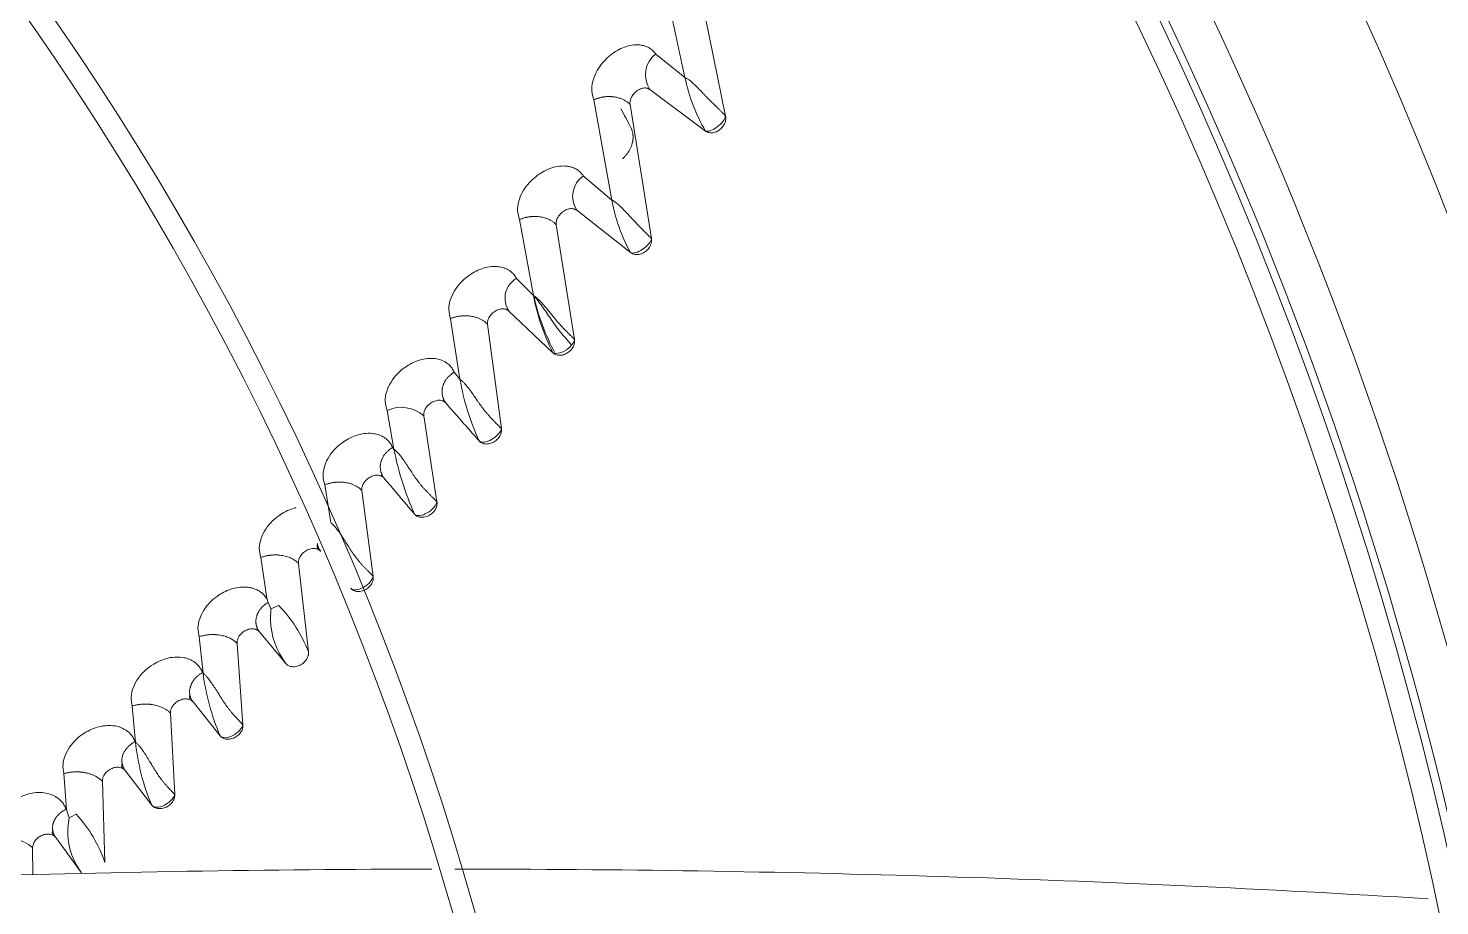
# Model space of a CAD drawing. Header units: millimetres. Extents: x 113490 to 142599, y -20467 to 115.
# Drawn here: x 133959.9 to 134122, y -10194.1 to -10093.3 of the extents above; entities that cross this region are included whole.
import ezdxf

# ---------------------------------------------------------------- set-up
doc = ezdxf.new("R2010")
doc.units = ezdxf.units.MM
doc.layers.add('DV3_0', color=7, linetype='Continuous')

msp = doc.modelspace()

# ---------------------------------------------------------------- linework, layer by layer
at = {"layer": 'DV3_0', "color": 7, "linetype": 'Continuous', "lineweight": 15}
for p, q in [((134032.68, -10086.76), (134035.32, -10098.95)), ((134036.69, -10087.13), (134039.98, -10103.37)), ((134035.32, -10098.95), (134031.96, -10096.25)), ((134037.68, -10105.1), (134031.29, -10100.32)), ((134024.86, -10101.51), (134026.93, -10113.02)), ((134029.02, -10102.05), (134031.46, -10117.45)), ((134026.93, -10113.02), (134023.65, -10110.24)), ((134029.08, -10119.05), (134022.89, -10114.2)), ((134016.34, -10115.26), (134017.92, -10123.99)), ((134020.54, -10115.85), (134022.63, -10129.04)), ((134017.92, -10123.99), (134015.98, -10122.01)), ((134020.16, -10130.55), (134015.1, -10125.76)), ((134008.41, -10126.64), (134009.48, -10133.6)), ((134012.65, -10127.28), (134014.24, -10139.27)), ((134009.48, -10133.6), (134008.82, -10132.79)), ((134001.12, -10137.18), (134001.9, -10141.63)), ((134005.34, -10137.79), (134006.84, -10147.68)), ((134001.9, -10141.63), (134001.76, -10141.44)), ((133993.97, -10145.72), (133994.65, -10150.06)), ((133998.22, -10146.37), (133999.53, -10156.23)), ((133986.63, -10154.07), (133987.3, -10158.75)), ((133990.94, -10154.75), (133992.09, -10164.89)), ((133987.79, -10159.97), (133987.46, -10159.22)), ((133987.74, -10161.21), (133987.79, -10159.97)), ((133987.79, -10159.97), (133988.24, -10159.75)), ((133988.24, -10159.75), (133988.71, -10159.58)), ((133979.55, -10163.16), (133980, -10167.35)), ((133989.5, -10166.23), (133986.46, -10162.59)), ((133983.89, -10163.92), (133984.57, -10173.27)), ((133980, -10167.35), (133979.95, -10167.28)), ((133971.85, -10171.12), (133972.23, -10175.25)), ((133981.96, -10174.54), (133978.84, -10170.65)), ((133976.25, -10171.93), (133976.74, -10181.28)), ((133972.23, -10175.25), (133972.2, -10175.21)), ((133964, -10178.88), (133964.3, -10183.01)), ((133968.43, -10179.75), (133968.73, -10189.1)), ((133974.1, -10182.49), (133971.05, -10178.53)), ((133964.3, -10183.01), (133964.27, -10182.97)), ((133964.64, -10183.94), (133964.3, -10183.01)), ((133964.56, -10184.44), (133964.64, -10183.94)), ((133964.64, -10183.94), (133964.99, -10183.75)), ((133964.99, -10183.75), (133965.26, -10183.62)), ((133965.26, -10183.62), (133965.44, -10183.55)), ((133966.05, -10190.26), (133963.08, -10186.21)), ((133960.43, -10187.38), (133960.46, -10190.48))]:
    msp.add_line(p, q, dxfattribs=at)
for centre, radius, start, end in [((133678.24, -10288.99), 551.5, 15.4775, 74.5225), ((133678.24, -10288.99), 456, 316.0129, 45.5635), ((133678.24, -10288.99), 477.5, 316.9802, 43.0198), ((133678.24, -10288.99), 453.5, 315.9918, 45.5613), ((133678.24, -10288.99), 457, 12.0648, 38.7918), ((133678.24, -10288.99), 343.5, 315.6512, 45.622), ((133678.24, -10288.99), 346, 316.5062, 45.3204), ((134033.79, -10098.63), 3.01, 127.446, 214.0679), ((134055.09, -10094.9), 20.18, 191.5575, 210.3468), ((133653.06, -10304.42), 425.8, 27.9832, 28.2987), ((134025.3, -10112.61), 2.88, 124.7166, 213.5116), ((134045.38, -10109.84), 18.72, 189.7816, 209.4698), ((134017.3, -10124.29), 2.64, 120.02, 213.6405), ((134042.08, -10119.4), 24.59, 190.7346, 206.9553), ((134045.86, -10117.33), 28.72, 193.3894, 207.6128), ((134037.96, -10128.62), 28.9, 189.9095, 204.6566), ((134002.76, -10140.76), 3.94, 48.9972, 114.5532), ((134034.79, -10135.27), 33.49, 190.9397, 204.3643), ((133994.09, -10152.78), 0.996, 164.4286, 200.7731), ((133981.67, -10160.95), 6.04, 16.651, 21.4082), ((133977.36, -10170.54), 15.77, 20.989, 44.0203), ((133996.15, -10161.08), 8.41, 180.9081, 217.7819), ((134006.09, -10164.11), 26.29, 187.0764, 203.3625), ((133979.33, -10170.09), 0.885, 161.2275, 200.8008), ((133997.82, -10172.51), 25.74, 186.1174, 202.8222), ((133971.5, -10177.97), 0.845, 159.536, 201.092), ((133972.06, -10185.62), 7.59, 171.042, 217.6939), ((133954.13, -10193.99), 15.39, 18.5208, 42.7185), ((133957.33, -10191.08), 4.83, 50.0895, 106.1879), ((133963.48, -10185.66), 0.795, 157.3992, 201.2102), ((134008.61, -12030.74), 1840.9, 90.07296, 93.56963), ((134008.61, -12030.74), 1840.9, 86.5108, 89.99128)]:
    msp.add_arc(centre, radius, start, end, dxfattribs=at)
at = {"layer": 'DV3_0', "color": 7, "linetype": 'Continuous', "lineweight": 20}
for centre, radius, start, end in [((133678.24, -10288.99), 461.75, 11.9044, 42.2304), ((134020.28, -10128.1), 2.55, 272.8508, 322.5113), ((134021.33, -10128.73), 1.35, 316.5606, 346.5087), ((134020.45, -10130.16), 0.49, 233.7476, 265.2283)]:
    msp.add_arc(centre, radius, start, end, dxfattribs=at)
at = {"layer": 'DV3_0', "color": 7, "linetype": 'Continuous', "lineweight": 15}
for points, knots in [([(134031.96, -10096.25), (134031.85, -10096.11), (134031.65, -10095.85), (134031.27, -10095.57), (134030.86, -10095.37), (134030.45, -10095.25), (134030.06, -10095.2), (134029.24, -10095.18), (134027.93, -10095.52), (134026.59, -10096.45), (134025.67, -10097.46), (134025.07, -10098.38), (134024.68, -10099.42), (134024.55, -10100.53), (134024.75, -10101.18), (134024.86, -10101.51)], [0, 0, 0, 0, 0.048624, 0.094156, 0.13685, 0.17668, 0.213406, 0.24691, 0.396876, 0.550422, 0.632436, 0.719781, 0.810754, 0.903952, 1, 1, 1, 1]), ([(134035.32, -10098.95), (134035.36, -10098.97), (134035.45, -10099.01), (134035.58, -10099.09), (134035.72, -10099.18), (134035.86, -10099.29), (134036.02, -10099.41), (134036.18, -10099.55), (134036.35, -10099.7), (134036.55, -10099.9), (134036.79, -10100.13), (134037.07, -10100.42), (134037.33, -10100.7), (134037.59, -10100.98), (134037.85, -10101.24), (134038.12, -10101.52), (134038.38, -10101.78), (134038.65, -10102.04), (134038.91, -10102.29), (134039.16, -10102.53), (134039.39, -10102.75), (134039.61, -10102.97), (134039.81, -10103.17), (134039.92, -10103.3), (134039.98, -10103.37)], [0, 0, 0, 0, 0.023498, 0.048897, 0.076254, 0.105618, 0.137034, 0.170541, 0.206177, 0.243975, 0.303434, 0.363525, 0.424255, 0.478728, 0.533775, 0.589597, 0.64577, 0.699948, 0.752412, 0.80346, 0.853406, 0.902578, 0.951321, 1, 1, 1, 1]), ([(134031.29, -10100.32), (134031.27, -10100.3), (134031.22, -10100.27), (134031.14, -10100.23), (134031.06, -10100.2), (134030.94, -10100.16), (134030.77, -10100.14), (134030.55, -10100.15), (134030.31, -10100.21), (134030, -10100.34), (134029.69, -10100.54), (134029.44, -10100.81), (134029.28, -10101.01), (134029.17, -10101.22), (134029.08, -10101.42), (134029.02, -10101.63), (134029, -10101.84), (134029.01, -10101.98), (134029.01, -10102.05)], [0, 0, 0, 0, 0.029381, 0.058602, 0.087885, 0.117452, 0.18253, 0.248896, 0.319951, 0.392261, 0.543681, 0.618373, 0.692652, 0.752848, 0.812262, 0.876397, 0.938375, 1, 1, 1, 1]), ([(134024.86, -10101.51), (134024.9, -10101.49), (134025, -10101.45), (134025.14, -10101.4), (134025.28, -10101.35), (134025.41, -10101.31), (134025.54, -10101.27), (134025.67, -10101.24), (134025.79, -10101.21), (134025.91, -10101.19), (134026.03, -10101.18), (134026.14, -10101.16), (134026.24, -10101.15), (134026.34, -10101.14), (134026.43, -10101.14), (134026.52, -10101.14), (134026.6, -10101.14), (134026.68, -10101.14), (134026.75, -10101.14), (134026.81, -10101.14), (134026.87, -10101.14), (134026.93, -10101.15), (134027.12, -10101.16), (134027.45, -10101.21), (134027.87, -10101.33), (134028.23, -10101.48), (134028.54, -10101.65), (134028.8, -10101.84), (134028.95, -10101.98), (134029.01, -10102.05)], [0, 0, 0, 0, 0.032244, 0.06322, 0.092989, 0.121598, 0.149081, 0.175465, 0.200767, 0.225002, 0.248177, 0.270297, 0.291365, 0.311381, 0.330344, 0.34825, 0.365097, 0.38088, 0.395595, 0.409237, 0.4218, 0.433281, 0.443674, 0.547844, 0.647183, 0.741916, 0.832156, 0.91808, 1, 1, 1, 1]), ([(134039.98, -10103.37), (134039.98, -10103.4), (134040, -10103.47), (134040.01, -10103.57), (134040.01, -10103.67), (134040, -10103.78), (134039.98, -10103.89), (134039.95, -10104.03), (134039.89, -10104.19), (134039.79, -10104.4), (134039.65, -10104.61), (134039.47, -10104.81), (134039.25, -10104.99), (134038.94, -10105.18), (134038.6, -10105.29), (134038.27, -10105.31), (134038.07, -10105.28), (134037.91, -10105.23), (134037.79, -10105.17), (134037.71, -10105.12), (134037.68, -10105.1)], [0, 0, 0, 0, 0.029941, 0.059776, 0.089719, 0.11998, 0.150766, 0.182271, 0.237743, 0.293712, 0.36616, 0.439193, 0.5137, 0.588322, 0.735295, 0.804201, 0.872533, 0.915894, 0.958168, 1, 1, 1, 1]), ([(134029.08, -10104.63), (134029.1, -10104.68), (134029.14, -10104.76), (134029.2, -10104.9), (134029.25, -10105.03), (134029.29, -10105.17), (134029.32, -10105.3), (134029.34, -10105.43), (134029.35, -10105.56), (134029.36, -10105.69), (134029.36, -10105.81), (134029.36, -10105.93), (134029.35, -10106.04), (134029.34, -10106.15), (134029.32, -10106.25), (134029.29, -10106.43), (134029.22, -10106.67), (134029.11, -10106.98), (134028.96, -10107.28), (134028.78, -10107.57), (134028.58, -10107.83), (134028.37, -10108.07), (134028.21, -10108.22), (134028.14, -10108.29)], [0, 0, 0, 0, 0.040689, 0.080596, 0.119529, 0.157341, 0.193932, 0.22923, 0.263193, 0.295792, 0.327014, 0.356851, 0.385297, 0.412348, 0.437993, 0.462221, 0.541843, 0.621089, 0.699698, 0.777369, 0.853621, 0.927915, 1, 1, 1, 1]), ([(134023.65, -10110.24), (134023.55, -10110.1), (134023.35, -10109.84), (134022.98, -10109.54), (134022.57, -10109.33), (134022.16, -10109.19), (134021.75, -10109.12), (134020.91, -10109.08), (134019.57, -10109.38), (134018.18, -10110.26), (134017.23, -10111.23), (134016.6, -10112.14), (134016.18, -10113.17), (134016.03, -10114.27), (134016.23, -10114.93), (134016.34, -10115.26)], [0, 0, 0, 0, 0.047879, 0.093131, 0.135924, 0.176323, 0.214246, 0.249573, 0.400331, 0.55084, 0.632619, 0.719752, 0.810618, 0.903787, 1, 1, 1, 1]), ([(134026.93, -10113.02), (134026.94, -10113.03), (134026.98, -10113.05), (134027.04, -10113.08), (134027.12, -10113.13), (134027.25, -10113.21), (134027.41, -10113.33), (134027.61, -10113.49), (134027.93, -10113.77), (134028.35, -10114.19), (134028.82, -10114.7), (134029.34, -10115.27), (134029.9, -10115.86), (134030.42, -10116.39), (134030.75, -10116.72), (134030.95, -10116.91), (134031.14, -10117.1), (134031.31, -10117.28), (134031.41, -10117.39), (134031.46, -10117.45)], [0, 0, 0, 0, 0.008246, 0.020454, 0.036664, 0.056913, 0.093951, 0.135263, 0.180965, 0.300632, 0.4172, 0.49772, 0.649549, 0.779717, 0.824321, 0.868366, 0.912135, 0.955916, 1, 1, 1, 1]), ([(134016.34, -10115.26), (134016.38, -10115.24), (134016.48, -10115.2), (134016.62, -10115.15), (134016.77, -10115.1), (134016.91, -10115.06), (134017.04, -10115.02), (134017.17, -10115), (134017.29, -10114.97), (134017.41, -10114.95), (134017.53, -10114.94), (134017.64, -10114.92), (134017.74, -10114.91), (134017.84, -10114.91), (134017.93, -10114.9), (134018.01, -10114.9), (134018.09, -10114.9), (134018.16, -10114.9), (134018.23, -10114.91), (134018.29, -10114.91), (134018.35, -10114.91), (134018.4, -10114.92), (134018.44, -10114.92), (134018.63, -10114.94), (134018.96, -10114.99), (134019.39, -10115.11), (134019.75, -10115.26), (134020.06, -10115.44), (134020.33, -10115.64), (134020.47, -10115.78), (134020.54, -10115.85)], [0, 0, 0, 0, 0.032464, 0.063613, 0.093501, 0.122168, 0.149645, 0.175954, 0.20111, 0.225125, 0.248005, 0.269755, 0.290377, 0.309869, 0.328231, 0.34546, 0.361553, 0.376506, 0.390315, 0.402975, 0.414482, 0.424831, 0.434019, 0.442041, 0.547052, 0.646947, 0.741997, 0.832361, 0.918252, 1, 1, 1, 1]), ([(134022.89, -10114.2), (134022.87, -10114.18), (134022.82, -10114.15), (134022.73, -10114.1), (134022.65, -10114.07), (134022.52, -10114.03), (134022.34, -10114), (134022.11, -10114.01), (134021.87, -10114.06), (134021.55, -10114.18), (134021.24, -10114.38), (134020.98, -10114.64), (134020.82, -10114.84), (134020.7, -10115.03), (134020.62, -10115.23), (134020.55, -10115.43), (134020.52, -10115.65), (134020.54, -10115.78), (134020.54, -10115.85)], [0, 0, 0, 0, 0.030729, 0.061465, 0.092461, 0.123966, 0.190052, 0.257414, 0.329029, 0.401758, 0.552091, 0.624447, 0.696235, 0.754669, 0.81231, 0.876246, 0.93817, 1, 1, 1, 1]), ([(134031.46, -10117.45), (134031.47, -10117.48), (134031.48, -10117.55), (134031.48, -10117.65), (134031.48, -10117.76), (134031.46, -10117.86), (134031.44, -10117.97), (134031.4, -10118.11), (134031.34, -10118.27), (134031.23, -10118.46), (134031.08, -10118.66), (134030.89, -10118.85), (134030.67, -10119.01), (134030.35, -10119.19), (134030, -10119.28), (134029.68, -10119.28), (134029.47, -10119.25), (134029.31, -10119.19), (134029.19, -10119.13), (134029.11, -10119.08), (134029.08, -10119.05)], [0, 0, 0, 0, 0.030327, 0.060484, 0.090695, 0.121183, 0.152165, 0.183847, 0.238646, 0.294034, 0.364857, 0.436394, 0.510055, 0.584088, 0.731546, 0.801326, 0.870591, 0.914573, 0.957501, 1, 1, 1, 1]), ([(134015.98, -10122.01), (134015.9, -10121.87), (134015.74, -10121.61), (134015.43, -10121.3), (134015.1, -10121.06), (134014.76, -10120.89), (134014.41, -10120.77), (134014.08, -10120.69), (134013.3, -10120.6), (134011.97, -10120.8), (134010.53, -10121.6), (134009.5, -10122.53), (134008.8, -10123.45), (134008.33, -10124.5), (134008.13, -10125.62), (134008.31, -10126.29), (134008.41, -10126.64)], [0, 0, 0, 0, 0.043276, 0.083851, 0.121848, 0.157353, 0.190322, 0.220681, 0.248337, 0.398285, 0.545073, 0.62947, 0.718481, 0.810504, 0.904076, 1, 1, 1, 1]), ([(134017.92, -10123.99), (134017.96, -10124.01), (134018.03, -10124.06), (134018.15, -10124.14), (134018.27, -10124.23), (134018.38, -10124.33), (134018.57, -10124.5), (134018.85, -10124.79), (134019.22, -10125.21), (134019.58, -10125.64), (134019.86, -10125.99), (134020.09, -10126.28), (134020.31, -10126.55), (134020.56, -10126.85), (134020.9, -10127.24), (134021.33, -10127.72), (134021.78, -10128.16), (134022.08, -10128.46), (134022.28, -10128.66), (134022.47, -10128.86), (134022.58, -10128.98), (134022.63, -10129.04)], [0, 0, 0, 0, 0.021136, 0.043034, 0.065722, 0.089226, 0.113567, 0.180819, 0.267102, 0.36032, 0.424226, 0.458297, 0.515829, 0.568667, 0.616874, 0.728058, 0.829043, 0.871408, 0.913772, 0.956511, 1, 1, 1, 1]), ([(134022.3, -10129.65), (134022.21, -10129.54), (134022, -10129.31), (134021.55, -10128.81), (134021.01, -10128.17), (134020.44, -10127.41), (134019.91, -10126.66), (134019.41, -10125.93), (134018.92, -10125.23), (134018.43, -10124.56), (134018.09, -10124.16), (134017.92, -10123.99)], [0, 0, 0, 0, 0.062498, 0.125002, 0.250008, 0.375015, 0.500022, 0.625028, 0.750035, 0.875042, 1, 1, 1, 1]), ([(134008.41, -10126.64), (134008.46, -10126.61), (134008.56, -10126.57), (134008.72, -10126.52), (134008.87, -10126.48), (134009.01, -10126.44), (134009.15, -10126.41), (134009.28, -10126.38), (134009.41, -10126.36), (134009.53, -10126.35), (134009.65, -10126.33), (134009.76, -10126.32), (134009.86, -10126.32), (134009.95, -10126.31), (134010.04, -10126.31), (134010.12, -10126.31), (134010.19, -10126.31), (134010.26, -10126.32), (134010.31, -10126.32), (134010.37, -10126.32), (134010.41, -10126.32), (134010.45, -10126.33), (134010.48, -10126.33), (134010.65, -10126.35), (134010.94, -10126.39), (134011.34, -10126.49), (134011.68, -10126.61), (134011.99, -10126.76), (134012.25, -10126.93), (134012.47, -10127.1), (134012.59, -10127.22), (134012.65, -10127.28)], [0, 0, 0, 0, 0.034013, 0.066516, 0.097557, 0.127175, 0.155397, 0.182242, 0.207725, 0.231853, 0.254633, 0.276066, 0.296153, 0.314893, 0.332284, 0.348322, 0.363003, 0.376325, 0.388281, 0.398868, 0.408082, 0.415918, 0.422372, 0.427442, 0.521233, 0.61073, 0.696164, 0.77766, 0.855341, 0.929378, 1, 1, 1, 1]), ([(134015.1, -10125.76), (134015.08, -10125.73), (134015.03, -10125.69), (134014.95, -10125.64), (134014.87, -10125.6), (134014.74, -10125.55), (134014.57, -10125.51), (134014.34, -10125.5), (134014.1, -10125.53), (134013.76, -10125.63), (134013.36, -10125.86), (134012.99, -10126.22), (134012.79, -10126.56), (134012.7, -10126.8), (134012.66, -10126.97), (134012.64, -10127.13), (134012.65, -10127.23), (134012.65, -10127.28)], [0, 0, 0, 0, 0.030568, 0.061113, 0.091892, 0.123156, 0.188638, 0.255339, 0.326154, 0.398049, 0.546641, 0.690305, 0.807603, 0.857297, 0.906323, 0.95344, 1, 1, 1, 1]), ([(134022.63, -10129.04), (134022.64, -10129.07), (134022.65, -10129.12), (134022.65, -10129.2), (134022.65, -10129.28), (134022.64, -10129.39), (134022.62, -10129.54), (134022.56, -10129.71), (134022.48, -10129.89), (134022.31, -10130.16), (134022.07, -10130.42), (134021.76, -10130.62), (134021.51, -10130.74), (134021.24, -10130.82), (134020.98, -10130.85), (134020.74, -10130.83), (134020.54, -10130.78), (134020.38, -10130.71), (134020.26, -10130.64), (134020.19, -10130.58), (134020.16, -10130.55)], [0, 0, 0, 0, 0.023243, 0.046646, 0.070325, 0.094393, 0.141984, 0.190048, 0.245114, 0.300885, 0.441931, 0.51503, 0.588687, 0.662721, 0.735694, 0.804836, 0.873484, 0.916387, 0.958352, 1, 1, 1, 1]), ([(134008.82, -10132.79), (134008.75, -10132.64), (134008.6, -10132.34), (134008.29, -10131.98), (134007.96, -10131.71), (134007.61, -10131.51), (134007.28, -10131.37), (134006.96, -10131.28), (134006.18, -10131.14), (134004.84, -10131.28), (134003.33, -10132.05), (134002.26, -10132.97), (134001.52, -10133.91), (134001.02, -10134.98), (134000.82, -10136.14), (134001.02, -10136.83), (134001.12, -10137.18)], [0, 0, 0, 0, 0.045903, 0.088222, 0.127121, 0.162682, 0.194844, 0.223516, 0.248586, 0.398406, 0.542873, 0.627775, 0.717223, 0.809644, 0.90359, 1, 1, 1, 1]), ([(134008.82, -10132.79), (134008.78, -10132.82), (134008.7, -10132.87), (134008.57, -10132.95), (134008.46, -10133.04), (134008.35, -10133.13), (134008.24, -10133.23), (134008.14, -10133.33), (134008.05, -10133.43), (134007.96, -10133.54), (134007.88, -10133.65), (134007.8, -10133.77), (134007.73, -10133.89), (134007.67, -10134.01), (134007.61, -10134.13), (134007.56, -10134.25), (134007.52, -10134.38), (134007.49, -10134.51), (134007.46, -10134.63), (134007.44, -10134.76), (134007.43, -10134.89), (134007.43, -10135.02), (134007.43, -10135.14), (134007.44, -10135.27), (134007.46, -10135.39), (134007.48, -10135.52), (134007.52, -10135.64), (134007.56, -10135.76), (134007.6, -10135.88), (134007.65, -10135.99), (134007.71, -10136.11), (134007.78, -10136.22), (134007.83, -10136.29), (134007.86, -10136.32)], [0, 0, 0, 0, 0.030257, 0.060484, 0.09073, 0.121035, 0.151434, 0.181953, 0.212616, 0.243438, 0.274433, 0.30561, 0.336978, 0.36854, 0.400301, 0.432265, 0.464435, 0.496814, 0.529403, 0.562193, 0.595176, 0.628335, 0.661657, 0.695123, 0.728715, 0.762415, 0.796204, 0.830066, 0.863984, 0.897946, 0.93194, 0.965959, 1, 1, 1, 1]), ([(134009.48, -10133.6), (134009.52, -10133.63), (134009.6, -10133.69), (134009.72, -10133.79), (134009.84, -10133.9), (134009.96, -10134.02), (134010.16, -10134.23), (134010.44, -10134.57), (134010.8, -10135.07), (134011.15, -10135.57), (134011.43, -10135.97), (134011.7, -10136.37), (134011.99, -10136.77), (134012.31, -10137.19), (134012.59, -10137.52), (134012.82, -10137.79), (134013.04, -10138.03), (134013.27, -10138.27), (134013.48, -10138.49), (134013.69, -10138.7), (134013.89, -10138.9), (134014.08, -10139.09), (134014.18, -10139.21), (134014.24, -10139.27)], [0, 0, 0, 0, 0.02193, 0.044623, 0.068109, 0.092415, 0.117564, 0.1874, 0.278761, 0.36922, 0.434707, 0.474881, 0.55813, 0.630924, 0.676359, 0.719959, 0.762001, 0.802791, 0.842656, 0.881945, 0.921019, 0.960246, 1, 1, 1, 1]), ([(134007.86, -10136.32), (134007.81, -10136.28), (134007.72, -10136.18), (134007.48, -10136.05), (134007.1, -10135.98), (134006.58, -10136.07), (134006.08, -10136.33), (134005.69, -10136.7), (134005.45, -10137.09), (134005.35, -10137.4), (134005.33, -10137.63), (134005.34, -10137.74), (134005.34, -10137.79)], [0, 0, 0, 0, 0.06134, 0.123453, 0.255164, 0.397247, 0.545621, 0.688819, 0.805782, 0.90458, 0.952528, 1, 1, 1, 1]), ([(134011.69, -10140.68), (134011.48, -10140.44), (134011.06, -10139.96), (134010.42, -10139.24), (134009.79, -10138.52), (134009.15, -10137.79), (134008.5, -10137.06), (134008.07, -10136.57), (134007.86, -10136.32)], [0, 0, 0, 0, 0.162615, 0.326841, 0.492682, 0.660148, 0.82925, 1, 1, 1, 1]), ([(134014.24, -10139.27), (134014.24, -10139.3), (134014.25, -10139.35), (134014.25, -10139.44), (134014.25, -10139.52), (134014.24, -10139.63), (134014.21, -10139.78), (134014.14, -10139.96), (134014.05, -10140.14), (134013.87, -10140.41), (134013.6, -10140.66), (134013.28, -10140.85), (134013.02, -10140.96), (134012.75, -10141.02), (134012.49, -10141.04), (134012.24, -10141.01), (134012.05, -10140.94), (134011.9, -10140.86), (134011.78, -10140.78), (134011.72, -10140.72), (134011.69, -10140.68)], [0, 0, 0, 0, 0.023263, 0.046619, 0.070185, 0.09408, 0.142394, 0.191175, 0.246921, 0.303417, 0.444844, 0.517438, 0.590593, 0.664065, 0.736419, 0.804903, 0.872906, 0.916114, 0.958259, 1, 1, 1, 1]), ([(134014.24, -10139.27), (134014.21, -10139.45), (134014.08, -10139.68), (134013.68, -10140.12), (134013.41, -10140.35), (134012.83, -10140.68), (134012.53, -10140.79), (134012.01, -10140.86), (134011.81, -10140.81), (134011.69, -10140.68)], [0, 0, 0, 0, 0.25, 0.25, 0.5, 0.5, 0.75, 0.75, 1, 1, 1, 1]), ([(134001.76, -10141.44), (134001.68, -10141.29), (134001.54, -10140.99), (134001.24, -10140.63), (134000.91, -10140.35), (134000.57, -10140.14), (134000.23, -10139.99), (133999.91, -10139.9), (133999.14, -10139.75), (133997.79, -10139.86), (133996.28, -10140.6), (133995.18, -10141.51), (133994.42, -10142.45), (133993.91, -10143.52), (133993.69, -10144.68), (133993.87, -10145.37), (133993.97, -10145.72)], [0, 0, 0, 0, 0.045816, 0.088117, 0.127063, 0.162735, 0.195085, 0.224033, 0.249478, 0.398687, 0.541879, 0.628145, 0.718265, 0.810778, 0.904381, 1, 1, 1, 1]), ([(134001.76, -10141.44), (134001.72, -10141.47), (134001.63, -10141.52), (134001.51, -10141.6), (134001.39, -10141.68), (134001.28, -10141.77), (134001.17, -10141.87), (134001.07, -10141.97), (134000.97, -10142.07), (134000.88, -10142.18), (134000.8, -10142.29), (134000.72, -10142.41), (134000.65, -10142.52), (134000.59, -10142.64), (134000.53, -10142.76), (134000.48, -10142.89), (134000.44, -10143.01), (134000.4, -10143.14), (134000.38, -10143.26), (134000.36, -10143.39), (134000.34, -10143.52), (134000.34, -10143.64), (134000.34, -10143.77), (134000.35, -10143.89), (134000.37, -10144.02), (134000.39, -10144.14), (134000.42, -10144.26), (134000.46, -10144.38), (134000.5, -10144.5), (134000.56, -10144.61), (134000.62, -10144.72), (134000.68, -10144.83), (134000.73, -10144.9), (134000.76, -10144.93)], [0, 0, 0, 0, 0.030425, 0.060815, 0.091218, 0.121674, 0.152215, 0.182869, 0.213655, 0.244591, 0.275687, 0.306954, 0.338398, 0.370022, 0.401831, 0.433828, 0.466015, 0.498396, 0.530972, 0.563735, 0.596674, 0.629777, 0.663028, 0.696409, 0.729903, 0.763492, 0.797158, 0.830885, 0.864657, 0.898463, 0.932293, 0.966139, 1, 1, 1, 1]), ([(134001.9, -10141.63), (134001.95, -10141.66), (134002.03, -10141.73), (134002.16, -10141.84), (134002.28, -10141.96), (134002.41, -10142.1), (134002.6, -10142.32), (134002.9, -10142.7), (134003.26, -10143.24), (134003.62, -10143.78), (134003.91, -10144.22), (134004.19, -10144.65), (134004.5, -10145.09), (134004.83, -10145.53), (134005.12, -10145.87), (134005.35, -10146.14), (134005.59, -10146.4), (134005.82, -10146.64), (134006.05, -10146.87), (134006.27, -10147.09), (134006.48, -10147.29), (134006.67, -10147.49), (134006.78, -10147.62), (134006.84, -10147.68)], [0, 0, 0, 0, 0.022275, 0.045317, 0.069159, 0.093827, 0.119347, 0.190503, 0.284339, 0.374913, 0.441612, 0.484176, 0.567352, 0.639937, 0.684392, 0.726937, 0.767875, 0.807537, 0.846286, 0.884506, 0.922594, 0.960956, 1, 1, 1, 1]), ([(133993.97, -10145.72), (133994.02, -10145.7), (133994.12, -10145.66), (133994.28, -10145.61), (133994.43, -10145.57), (133994.58, -10145.53), (133994.72, -10145.5), (133994.86, -10145.47), (133994.99, -10145.45), (133995.11, -10145.44), (133995.23, -10145.42), (133995.34, -10145.42), (133995.44, -10145.41), (133995.54, -10145.41), (133995.62, -10145.4), (133995.71, -10145.4), (133995.78, -10145.41), (133995.85, -10145.41), (133995.91, -10145.41), (133995.96, -10145.41), (133996.01, -10145.42), (133996.05, -10145.42), (133996.08, -10145.42), (133996.1, -10145.43), (133996.27, -10145.44), (133996.55, -10145.49), (133996.94, -10145.58), (133997.28, -10145.71), (133997.57, -10145.85), (133997.83, -10146.02), (133998.04, -10146.19), (133998.16, -10146.31), (133998.22, -10146.37)], [0, 0, 0, 0, 0.034382, 0.067257, 0.09867, 0.128653, 0.157228, 0.184415, 0.210227, 0.234673, 0.257758, 0.279488, 0.299864, 0.318888, 0.336558, 0.352873, 0.367831, 0.38143, 0.393667, 0.404538, 0.41404, 0.42217, 0.428926, 0.434304, 0.438302, 0.530373, 0.618142, 0.701875, 0.781741, 0.85791, 0.930582, 1, 1, 1, 1]), ([(134000.76, -10144.93), (134000.71, -10144.89), (134000.62, -10144.79), (134000.38, -10144.66), (134000, -10144.58), (133999.49, -10144.66), (133998.99, -10144.91), (133998.59, -10145.27), (133998.34, -10145.67), (133998.24, -10145.98), (133998.21, -10146.2), (133998.22, -10146.31), (133998.22, -10146.37)], [0, 0, 0, 0, 0.061421, 0.123667, 0.255432, 0.397199, 0.544968, 0.687719, 0.804815, 0.904048, 0.952278, 1, 1, 1, 1]), ([(134004.28, -10149.09), (134004.09, -10148.86), (134003.7, -10148.4), (134003.11, -10147.72), (134002.53, -10147.02), (134001.94, -10146.33), (134001.35, -10145.63), (134000.96, -10145.17), (134000.76, -10144.93)], [0, 0, 0, 0, 0.163033, 0.327514, 0.493444, 0.66083, 0.829679, 1, 1, 1, 1]), ([(133990.65, -10148.34), (133990.62, -10148.35), (133990.01, -10148.51), (133989.05, -10148.95), (133987.93, -10149.85), (133987.15, -10150.78), (133986.61, -10151.86), (133986.37, -10153.01), (133986.54, -10153.71), (133986.63, -10154.07)], [0.3922784, 0.3922784, 0.3922784, 0.3922784, 0.3989376, 0.5409153, 0.6281958, 0.718865, 0.8114508, 0.9049035, 1, 1, 1, 1]), ([(134006.84, -10147.68), (134006.84, -10147.71), (134006.85, -10147.76), (134006.86, -10147.84), (134006.85, -10147.93), (134006.84, -10148.05), (134006.81, -10148.2), (134006.75, -10148.38), (134006.65, -10148.56), (134006.47, -10148.83), (134006.2, -10149.08), (134005.88, -10149.28), (134005.62, -10149.38), (134005.35, -10149.44), (134005.08, -10149.46), (134004.83, -10149.42), (134004.64, -10149.36), (134004.49, -10149.28), (134004.37, -10149.19), (134004.31, -10149.12), (134004.28, -10149.09)], [0, 0, 0, 0, 0.023849, 0.04779, 0.071955, 0.096472, 0.145038, 0.194053, 0.249314, 0.305365, 0.445367, 0.517672, 0.590601, 0.663955, 0.736204, 0.80467, 0.872684, 0.915931, 0.958145, 1, 1, 1, 1]), ([(134006.84, -10147.68), (134006.82, -10147.86), (134006.69, -10148.09), (134006.29, -10148.55), (134006.02, -10148.77), (134005.44, -10149.11), (134005.13, -10149.22), (134004.61, -10149.28), (134004.4, -10149.22), (134004.28, -10149.09)], [0, 0, 0, 0, 0.25, 0.25, 0.5, 0.5, 0.75, 0.75, 1, 1, 1, 1]), ([(133994.65, -10150.06), (133994.69, -10150.1), (133994.78, -10150.17), (133994.9, -10150.28), (133995.03, -10150.41), (133995.15, -10150.55), (133995.35, -10150.78), (133995.64, -10151.18), (133996, -10151.73), (133996.35, -10152.28), (133996.64, -10152.73), (133996.91, -10153.17), (133997.22, -10153.62), (133997.55, -10154.06), (133997.83, -10154.41), (133998.06, -10154.69), (133998.29, -10154.95), (133998.52, -10155.19), (133998.75, -10155.42), (133998.97, -10155.64), (133999.17, -10155.85), (133999.36, -10156.04), (133999.47, -10156.16), (133999.53, -10156.23)], [0, 0, 0, 0, 0.022497, 0.045774, 0.069863, 0.094794, 0.12059, 0.192426, 0.287536, 0.377894, 0.444911, 0.488356, 0.571521, 0.643997, 0.688181, 0.730404, 0.770967, 0.810203, 0.848479, 0.886185, 0.923729, 0.961527, 1, 1, 1, 1]), ([(133986.63, -10154.07), (133986.68, -10154.05), (133986.79, -10154.01), (133986.95, -10153.96), (133987.1, -10153.92), (133987.25, -10153.88), (133987.4, -10153.85), (133987.54, -10153.83), (133987.67, -10153.81), (133987.79, -10153.8), (133987.91, -10153.78), (133988.02, -10153.78), (133988.12, -10153.77), (133988.22, -10153.77), (133988.3, -10153.77), (133988.39, -10153.77), (133988.46, -10153.77), (133988.53, -10153.77), (133988.59, -10153.78), (133988.64, -10153.78), (133988.68, -10153.79), (133988.72, -10153.79), (133988.75, -10153.79), (133988.78, -10153.8), (133988.79, -10153.8), (133988.91, -10153.81), (133989.12, -10153.84), (133989.41, -10153.9), (133989.67, -10153.97), (133989.91, -10154.06), (133990.13, -10154.16), (133990.33, -10154.27), (133990.51, -10154.38), (133990.67, -10154.5), (133990.81, -10154.63), (133990.9, -10154.71), (133990.94, -10154.75)], [0, 0, 0, 0, 0.034452, 0.067384, 0.098837, 0.12884, 0.157416, 0.18458, 0.210346, 0.234722, 0.257714, 0.279327, 0.299562, 0.318421, 0.335903, 0.352008, 0.366734, 0.380078, 0.392038, 0.402612, 0.411796, 0.419587, 0.425984, 0.430984, 0.434584, 0.436784, 0.502175, 0.565322, 0.626349, 0.685335, 0.742342, 0.797432, 0.850666, 0.902117, 0.951866, 1, 1, 1, 1]), ([(133993.49, -10153.36), (133993.48, -10153.34), (133993.44, -10153.3), (133993.38, -10153.25), (133993.32, -10153.2), (133993.25, -10153.16), (133993.14, -10153.1), (133992.98, -10153.05), (133992.75, -10153.02), (133992.5, -10153.03), (133992.15, -10153.1), (133991.73, -10153.31), (133991.38, -10153.61), (133991.18, -10153.88), (133991.07, -10154.06), (133991, -10154.25), (133990.95, -10154.42), (133990.93, -10154.59), (133990.94, -10154.7), (133990.94, -10154.75)], [0, 0, 0, 0, 0.024678, 0.049276, 0.073933, 0.098788, 0.123975, 0.189522, 0.256186, 0.326612, 0.39802, 0.544943, 0.686929, 0.745909, 0.804137, 0.854279, 0.903786, 0.952122, 1, 1, 1, 1]), ([(133993.11, -10152.47), (133993.12, -10152.51), (133993.13, -10152.58), (133993.16, -10152.7), (133993.2, -10152.81), (133993.24, -10152.93), (133993.29, -10153.04), (133993.35, -10153.15), (133993.42, -10153.26), (133993.47, -10153.33), (133993.49, -10153.36)], [0.7367221, 0.7367221, 0.7367221, 0.7367221, 0.7643288, 0.7978965, 0.8315165, 0.8651746, 0.8988591, 0.9325612, 0.9662753, 1, 1, 1, 1]), ([(133999.53, -10156.23), (133999.53, -10156.25), (133999.54, -10156.31), (133999.54, -10156.39), (133999.54, -10156.48), (133999.52, -10156.6), (133999.49, -10156.75), (133999.42, -10156.93), (133999.33, -10157.11), (133999.14, -10157.38), (133998.87, -10157.62), (133998.54, -10157.81), (133998.28, -10157.91), (133998.01, -10157.97), (133997.74, -10157.98), (133997.5, -10157.94), (133997.3, -10157.87), (133997.15, -10157.79), (133997.04, -10157.7), (133996.98, -10157.63), (133996.95, -10157.6)], [0, 0, 0, 0, 0.023897, 0.047874, 0.072064, 0.096593, 0.145534, 0.194892, 0.25028, 0.306447, 0.445924, 0.517891, 0.590493, 0.663638, 0.735728, 0.804216, 0.872309, 0.915692, 0.95803, 1, 1, 1, 1]), ([(133999.53, -10156.23), (133999.5, -10156.41), (133999.37, -10156.64), (133998.97, -10157.1), (133998.69, -10157.33), (133998.11, -10157.65), (133997.8, -10157.76), (133997.28, -10157.8), (133997.07, -10157.74), (133996.95, -10157.6)], [0, 0, 0, 0, 0.25, 0.25, 0.5, 0.5, 0.75, 0.75, 1, 1, 1, 1]), ([(133987.3, -10158.75), (133987.19, -10158.61), (133986.99, -10158.34), (133986.61, -10158.02), (133986.21, -10157.78), (133985.78, -10157.61), (133985.36, -10157.51), (133984.52, -10157.41), (133983.19, -10157.6), (133981.76, -10158.34), (133980.73, -10159.23), (133980.04, -10160.11), (133979.56, -10161.11), (133979.34, -10162.18), (133979.48, -10162.83), (133979.55, -10163.16)], [0, 0, 0, 0, 0.049007, 0.095446, 0.139468, 0.181114, 0.22038, 0.257178, 0.405723, 0.54922, 0.63594, 0.72517, 0.815746, 0.907169, 1, 1, 1, 1]), ([(133987.46, -10159.22), (133987.42, -10159.24), (133987.33, -10159.29), (133987.22, -10159.37), (133987.1, -10159.46), (133986.99, -10159.54), (133986.89, -10159.64), (133986.79, -10159.73), (133986.69, -10159.83), (133986.61, -10159.94), (133986.53, -10160.05), (133986.45, -10160.16), (133986.38, -10160.27), (133986.32, -10160.38), (133986.26, -10160.5), (133986.21, -10160.62), (133986.17, -10160.74), (133986.13, -10160.86), (133986.1, -10160.98), (133986.08, -10161.1), (133986.07, -10161.22), (133986.06, -10161.34), (133986.06, -10161.47), (133986.07, -10161.59), (133986.08, -10161.71), (133986.11, -10161.82), (133986.13, -10161.94), (133986.17, -10162.06), (133986.21, -10162.17), (133986.26, -10162.28), (133986.32, -10162.38), (133986.38, -10162.49), (133986.43, -10162.56), (133986.46, -10162.59)], [0, 0, 0, 0, 0.030377, 0.060748, 0.091153, 0.121627, 0.152197, 0.182886, 0.213712, 0.244687, 0.275822, 0.307124, 0.338597, 0.370244, 0.402069, 0.434073, 0.466259, 0.49863, 0.531186, 0.563923, 0.596832, 0.6299, 0.663115, 0.69646, 0.729919, 0.763477, 0.797117, 0.830824, 0.864585, 0.89839, 0.93223, 0.9661, 1, 1, 1, 1]), ([(133979.55, -10163.16), (133979.6, -10163.14), (133979.71, -10163.11), (133979.88, -10163.06), (133980.04, -10163.03), (133980.2, -10163), (133980.35, -10162.97), (133980.49, -10162.95), (133980.62, -10162.94), (133980.75, -10162.92), (133980.87, -10162.92), (133980.99, -10162.91), (133981.09, -10162.91), (133981.19, -10162.91), (133981.28, -10162.91), (133981.37, -10162.92), (133981.44, -10162.92), (133981.51, -10162.93), (133981.57, -10162.93), (133981.63, -10162.94), (133981.67, -10162.94), (133981.71, -10162.95), (133981.74, -10162.95), (133981.77, -10162.96), (133981.79, -10162.96), (133981.9, -10162.97), (133982.1, -10163.01), (133982.38, -10163.07), (133982.64, -10163.15), (133982.88, -10163.24), (133983.1, -10163.34), (133983.29, -10163.45), (133983.47, -10163.56), (133983.63, -10163.68), (133983.77, -10163.8), (133983.85, -10163.88), (133983.89, -10163.92)], [0, 0, 0, 0, 0.035479, 0.069398, 0.101793, 0.132694, 0.162122, 0.190094, 0.21662, 0.241709, 0.265367, 0.287598, 0.308404, 0.327787, 0.345745, 0.36228, 0.377388, 0.391068, 0.403318, 0.414135, 0.423517, 0.431461, 0.437964, 0.443025, 0.446641, 0.448812, 0.512732, 0.574463, 0.634121, 0.691792, 0.747544, 0.801444, 0.853561, 0.903971, 0.952755, 1, 1, 1, 1]), ([(133986.46, -10162.59), (133986.43, -10162.56), (133986.39, -10162.52), (133986.32, -10162.45), (133986.23, -10162.4), (133986.11, -10162.33), (133985.94, -10162.27), (133985.71, -10162.24), (133985.47, -10162.25), (133985.12, -10162.32), (133984.71, -10162.51), (133984.36, -10162.81), (133984.15, -10163.06), (133984.05, -10163.24), (133983.97, -10163.42), (133983.92, -10163.59), (133983.89, -10163.76), (133983.89, -10163.87), (133983.89, -10163.92)], [0, 0, 0, 0, 0.031145, 0.062218, 0.093482, 0.125195, 0.191206, 0.258243, 0.328679, 0.399965, 0.545868, 0.68677, 0.745639, 0.803769, 0.854012, 0.903665, 0.952, 1, 1, 1, 1]), ([(133992.09, -10164.89), (133992.09, -10164.92), (133992.1, -10164.99), (133992.1, -10165.08), (133992.09, -10165.18), (133992.07, -10165.29), (133992.03, -10165.44), (133991.93, -10165.68), (133991.77, -10165.93), (133991.54, -10166.16), (133991.32, -10166.33), (133991.07, -10166.46), (133990.81, -10166.56), (133990.54, -10166.61), (133990.29, -10166.61), (133990.04, -10166.57), (133989.85, -10166.5), (133989.7, -10166.42), (133989.59, -10166.34), (133989.53, -10166.27), (133989.5, -10166.23)], [0, 0, 0, 0, 0.028178, 0.055352, 0.08164, 0.107171, 0.153927, 0.201767, 0.313928, 0.380235, 0.452708, 0.523632, 0.595246, 0.666832, 0.737628, 0.806405, 0.87473, 0.917481, 0.959025, 1, 1, 1, 1]), ([(133979.95, -10167.28), (133979.88, -10167.12), (133979.73, -10166.82), (133979.43, -10166.44), (133979.1, -10166.14), (133978.76, -10165.91), (133978.43, -10165.75), (133978.11, -10165.64), (133977.35, -10165.45), (133976.03, -10165.49), (133974.49, -10166.13), (133973.34, -10166.98), (133972.53, -10167.89), (133971.95, -10168.94), (133971.67, -10170.07), (133971.79, -10170.77), (133971.85, -10171.12)], [0, 0, 0, 0, 0.047036, 0.090401, 0.130202, 0.166503, 0.199277, 0.228461, 0.253972, 0.401518, 0.541059, 0.630182, 0.721571, 0.813945, 0.906561, 1, 1, 1, 1]), ([(133979.95, -10167.28), (133979.91, -10167.31), (133979.82, -10167.35), (133979.7, -10167.43), (133979.58, -10167.51), (133979.46, -10167.6), (133979.35, -10167.69), (133979.24, -10167.78), (133979.14, -10167.88), (133979.05, -10167.99), (133978.96, -10168.09), (133978.88, -10168.2), (133978.81, -10168.32), (133978.74, -10168.43), (133978.68, -10168.55), (133978.62, -10168.67), (133978.58, -10168.79), (133978.54, -10168.91), (133978.5, -10169.03), (133978.48, -10169.15), (133978.46, -10169.28), (133978.45, -10169.4), (133978.45, -10169.52), (133978.46, -10169.64), (133978.47, -10169.76), (133978.49, -10169.88), (133978.52, -10170), (133978.55, -10170.11), (133978.59, -10170.23), (133978.64, -10170.34), (133978.7, -10170.45), (133978.77, -10170.55), (133978.81, -10170.62), (133978.84, -10170.65)], [0, 0, 0, 0, 0.03062, 0.061208, 0.091809, 0.122459, 0.153186, 0.184014, 0.214963, 0.246044, 0.277269, 0.308645, 0.340177, 0.371867, 0.403719, 0.435736, 0.46792, 0.500276, 0.532804, 0.565501, 0.598358, 0.631363, 0.664502, 0.69776, 0.73112, 0.764565, 0.798081, 0.831652, 0.865266, 0.898913, 0.932586, 0.966281, 1, 1, 1, 1]), ([(133980, -10167.35), (133980.04, -10167.38), (133980.12, -10167.45), (133980.24, -10167.56), (133980.36, -10167.68), (133980.47, -10167.81), (133980.66, -10168.03), (133980.94, -10168.4), (133981.28, -10168.93), (133981.62, -10169.46), (133981.89, -10169.89), (133982.15, -10170.31), (133982.43, -10170.74), (133982.74, -10171.18), (133983, -10171.52), (133983.22, -10171.79), (133983.43, -10172.05), (133983.65, -10172.29), (133983.85, -10172.51), (133984.05, -10172.72), (133984.24, -10172.92), (133984.42, -10173.1), (133984.52, -10173.21), (133984.57, -10173.27)], [0, 0, 0, 0, 0.022443, 0.045639, 0.06962, 0.094413, 0.12004, 0.191521, 0.285248, 0.377064, 0.444002, 0.485838, 0.570203, 0.643535, 0.688385, 0.731167, 0.772156, 0.811664, 0.850038, 0.887652, 0.924906, 0.962214, 1, 1, 1, 1]), ([(133971.85, -10171.12), (133971.91, -10171.1), (133972.01, -10171.07), (133972.18, -10171.03), (133972.33, -10171), (133972.48, -10170.97), (133972.63, -10170.95), (133972.77, -10170.93), (133972.9, -10170.91), (133973.03, -10170.9), (133973.15, -10170.9), (133973.27, -10170.89), (133973.37, -10170.89), (133973.47, -10170.89), (133973.57, -10170.89), (133973.65, -10170.9), (133973.73, -10170.9), (133973.8, -10170.91), (133973.87, -10170.91), (133973.93, -10170.92), (133973.98, -10170.93), (133974.03, -10170.93), (133974.07, -10170.94), (133974.1, -10170.94), (133974.13, -10170.95), (133974.15, -10170.95), (133974.16, -10170.95), (133974.25, -10170.97), (133974.42, -10171), (133974.66, -10171.05), (133974.88, -10171.12), (133975.09, -10171.19), (133975.28, -10171.27), (133975.46, -10171.35), (133975.62, -10171.44), (133975.77, -10171.53), (133975.91, -10171.63), (133976.03, -10171.73), (133976.14, -10171.83), (133976.21, -10171.9), (133976.25, -10171.93)], [0, 0, 0, 0, 0.033907, 0.066422, 0.097575, 0.127386, 0.155873, 0.183049, 0.208925, 0.233507, 0.256801, 0.278813, 0.299544, 0.318996, 0.337171, 0.354069, 0.369688, 0.384029, 0.39709, 0.408869, 0.419364, 0.428572, 0.436492, 0.443121, 0.448458, 0.4525, 0.455247, 0.456697, 0.509325, 0.560446, 0.61013, 0.658427, 0.705382, 0.751036, 0.795428, 0.8386, 0.880596, 0.921463, 0.961247, 1, 1, 1, 1]), ([(133978.84, -10170.65), (133978.82, -10170.63), (133978.78, -10170.58), (133978.7, -10170.51), (133978.62, -10170.46), (133978.5, -10170.39), (133978.33, -10170.33), (133978.1, -10170.29), (133977.86, -10170.29), (133977.51, -10170.36), (133977.09, -10170.54), (133976.74, -10170.82), (133976.53, -10171.08), (133976.42, -10171.25), (133976.33, -10171.43), (133976.28, -10171.6), (133976.25, -10171.77), (133976.25, -10171.88), (133976.25, -10171.93)], [0, 0, 0, 0, 0.031241, 0.062418, 0.093791, 0.125616, 0.19178, 0.258934, 0.329339, 0.400547, 0.545932, 0.686248, 0.74507, 0.803167, 0.853519, 0.903304, 0.951794, 1, 1, 1, 1]), ([(133972.2, -10175.21), (133972.13, -10175.04), (133971.98, -10174.73), (133971.68, -10174.33), (133971.35, -10174.03), (133971.01, -10173.8), (133970.68, -10173.64), (133970.37, -10173.52), (133969.62, -10173.32), (133968.31, -10173.33), (133966.75, -10173.94), (133965.58, -10174.76), (133964.74, -10175.66), (133964.15, -10176.7), (133963.84, -10177.83), (133963.94, -10178.53), (133964, -10178.88)], [0, 0, 0, 0, 0.048342, 0.092635, 0.132982, 0.169436, 0.201959, 0.230483, 0.25492, 0.402152, 0.540605, 0.6308, 0.722713, 0.815102, 0.90736, 1, 1, 1, 1]), ([(133984.57, -10173.27), (133984.57, -10173.3), (133984.58, -10173.35), (133984.57, -10173.44), (133984.57, -10173.52), (133984.55, -10173.64), (133984.51, -10173.78), (133984.43, -10173.96), (133984.32, -10174.14), (133984.12, -10174.4), (133983.85, -10174.63), (133983.53, -10174.8), (133983.27, -10174.88), (133983, -10174.93), (133982.74, -10174.93), (133982.5, -10174.89), (133982.31, -10174.82), (133982.16, -10174.73), (133982.05, -10174.64), (133981.99, -10174.57), (133981.96, -10174.54)], [0, 0, 0, 0, 0.024042, 0.048168, 0.072506, 0.097179, 0.146572, 0.196318, 0.25187, 0.30816, 0.446127, 0.517252, 0.58906, 0.661781, 0.733631, 0.802402, 0.870886, 0.914714, 0.957535, 1, 1, 1, 1]), ([(133984.57, -10173.27), (133984.53, -10173.46), (133984.4, -10173.7), (133983.98, -10174.14), (133983.7, -10174.36), (133983.12, -10174.66), (133982.81, -10174.75), (133982.29, -10174.76), (133982.08, -10174.69), (133981.96, -10174.54)], [0, 0, 0, 0, 0.25, 0.25, 0.5, 0.5, 0.75, 0.75, 1, 1, 1, 1]), ([(133972.2, -10175.21), (133972.16, -10175.23), (133972.07, -10175.28), (133971.94, -10175.35), (133971.82, -10175.43), (133971.7, -10175.52), (133971.59, -10175.6), (133971.48, -10175.7), (133971.38, -10175.8), (133971.29, -10175.9), (133971.2, -10176), (133971.12, -10176.11), (133971.04, -10176.22), (133970.97, -10176.33), (133970.91, -10176.45), (133970.85, -10176.57), (133970.8, -10176.68), (133970.76, -10176.8), (133970.73, -10176.92), (133970.7, -10177.05), (133970.68, -10177.17), (133970.67, -10177.29), (133970.67, -10177.41), (133970.67, -10177.53), (133970.69, -10177.65), (133970.7, -10177.77), (133970.73, -10177.88), (133970.77, -10178), (133970.81, -10178.11), (133970.86, -10178.22), (133970.91, -10178.32), (133970.98, -10178.43), (133971.02, -10178.49), (133971.05, -10178.53)], [0, 0, 0, 0, 0.030718, 0.061403, 0.092096, 0.122834, 0.153646, 0.184553, 0.215574, 0.246721, 0.278005, 0.309431, 0.341004, 0.372728, 0.404604, 0.436635, 0.468824, 0.501175, 0.53369, 0.566365, 0.599192, 0.632159, 0.665253, 0.698458, 0.731759, 0.76514, 0.798585, 0.83208, 0.865614, 0.899177, 0.932763, 0.966369, 1, 1, 1, 1]), ([(133972.23, -10175.25), (133972.27, -10175.28), (133972.35, -10175.35), (133972.46, -10175.47), (133972.58, -10175.59), (133972.7, -10175.73), (133972.89, -10175.95), (133973.16, -10176.34), (133973.5, -10176.88), (133973.83, -10177.42), (133974.09, -10177.86), (133974.35, -10178.29), (133974.63, -10178.73), (133974.93, -10179.18), (133975.19, -10179.52), (133975.4, -10179.8), (133975.61, -10180.05), (133975.82, -10180.29), (133976.03, -10180.52), (133976.22, -10180.73), (133976.41, -10180.93), (133976.59, -10181.11), (133976.69, -10181.22), (133976.74, -10181.28)], [0, 0, 0, 0, 0.022637, 0.046049, 0.070267, 0.095318, 0.121227, 0.193346, 0.288378, 0.379765, 0.446996, 0.489882, 0.574046, 0.64723, 0.691817, 0.734288, 0.774921, 0.814029, 0.851965, 0.889113, 0.925882, 0.962699, 1, 1, 1, 1]), ([(133971.05, -10178.53), (133971.03, -10178.51), (133971, -10178.47), (133970.94, -10178.41), (133970.88, -10178.36), (133970.82, -10178.31), (133970.71, -10178.25), (133970.54, -10178.19), (133970.32, -10178.15), (133970.07, -10178.15), (133969.73, -10178.2), (133969.3, -10178.37), (133968.94, -10178.65), (133968.73, -10178.9), (133968.61, -10179.07), (133968.52, -10179.25), (133968.47, -10179.42), (133968.43, -10179.59), (133968.43, -10179.7), (133968.43, -10179.75)], [0, 0, 0, 0, 0.025093, 0.050113, 0.075192, 0.100464, 0.126059, 0.192379, 0.259662, 0.330051, 0.401197, 0.546082, 0.685809, 0.744576, 0.802632, 0.853069, 0.902965, 0.951658, 1, 1, 1, 1]), ([(133964, -10178.88), (133964.05, -10178.86), (133964.16, -10178.83), (133964.33, -10178.79), (133964.49, -10178.76), (133964.65, -10178.74), (133964.8, -10178.72), (133964.95, -10178.7), (133965.09, -10178.69), (133965.22, -10178.68), (133965.34, -10178.68), (133965.46, -10178.68), (133965.57, -10178.68), (133965.67, -10178.68), (133965.77, -10178.68), (133965.85, -10178.69), (133965.93, -10178.7), (133966.01, -10178.7), (133966.07, -10178.71), (133966.13, -10178.72), (133966.19, -10178.73), (133966.23, -10178.73), (133966.27, -10178.74), (133966.3, -10178.74), (133966.33, -10178.75), (133966.34, -10178.75), (133966.36, -10178.75), (133966.43, -10178.77), (133966.56, -10178.79), (133966.76, -10178.84), (133966.94, -10178.89), (133967.11, -10178.94), (133967.27, -10179), (133967.43, -10179.07), (133967.57, -10179.13), (133967.71, -10179.2), (133967.83, -10179.28), (133967.95, -10179.35), (133968.06, -10179.43), (133968.16, -10179.51), (133968.26, -10179.59), (133968.35, -10179.67), (133968.4, -10179.72), (133968.43, -10179.75)], [0, 0, 0, 0, 0.034846, 0.068249, 0.100236, 0.130829, 0.160043, 0.18789, 0.214382, 0.239524, 0.263322, 0.285781, 0.306904, 0.326692, 0.345148, 0.36227, 0.378058, 0.392512, 0.40563, 0.41741, 0.42785, 0.436947, 0.444699, 0.451105, 0.456161, 0.459868, 0.462222, 0.463225, 0.504898, 0.545618, 0.585421, 0.624335, 0.662384, 0.69959, 0.735973, 0.771553, 0.806353, 0.840393, 0.873695, 0.906283, 0.93818, 0.969411, 1, 1, 1, 1]), ([(133964.27, -10182.97), (133964.19, -10182.79), (133964.05, -10182.46), (133963.74, -10182.06), (133963.41, -10181.75), (133963.07, -10181.51), (133962.74, -10181.35), (133962.44, -10181.24), (133961.71, -10181.03), (133960.41, -10181), (133958.85, -10181.57), (133957.66, -10182.37), (133956.8, -10183.26), (133956.18, -10184.29), (133955.86, -10185.4), (133955.94, -10186.09), (133955.98, -10186.44)], [0, 0, 0, 0, 0.050082, 0.095597, 0.136643, 0.173258, 0.205394, 0.23297, 0.255894, 0.402955, 0.54033, 0.631502, 0.723885, 0.816264, 0.908157, 1, 1, 1, 1]), ([(133976.74, -10181.28), (133976.74, -10181.3), (133976.74, -10181.36), (133976.74, -10181.44), (133976.73, -10181.53), (133976.71, -10181.65), (133976.66, -10181.79), (133976.58, -10181.97), (133976.47, -10182.15), (133976.27, -10182.4), (133975.99, -10182.62), (133975.66, -10182.78), (133975.4, -10182.87), (133975.13, -10182.91), (133974.87, -10182.9), (133974.63, -10182.86), (133974.44, -10182.78), (133974.29, -10182.69), (133974.19, -10182.6), (133974.13, -10182.53), (133974.1, -10182.49)], [0, 0, 0, 0, 0.02414, 0.048356, 0.072777, 0.09753, 0.147047, 0.196896, 0.252432, 0.308704, 0.446138, 0.517004, 0.588587, 0.66122, 0.733031, 0.801899, 0.870513, 0.914469, 0.957415, 1, 1, 1, 1]), ([(133976.74, -10181.28), (133976.7, -10181.47), (133976.55, -10181.71), (133976.13, -10182.15), (133975.85, -10182.36), (133975.26, -10182.66), (133974.95, -10182.74), (133974.43, -10182.73), (133974.22, -10182.65), (133974.1, -10182.49)], [0, 0, 0, 0, 0.25, 0.25, 0.5, 0.5, 0.75, 0.75, 1, 1, 1, 1]), ([(133964.27, -10182.97), (133964.22, -10182.99), (133964.13, -10183.03), (133964.01, -10183.1), (133963.88, -10183.18), (133963.77, -10183.26), (133963.65, -10183.35), (133963.55, -10183.44), (133963.44, -10183.54), (133963.35, -10183.63), (133963.26, -10183.74), (133963.17, -10183.84), (133963.1, -10183.95), (133963.03, -10184.06), (133962.96, -10184.17), (133962.9, -10184.29), (133962.85, -10184.4), (133962.81, -10184.52), (133962.78, -10184.64), (133962.75, -10184.76), (133962.73, -10184.88), (133962.72, -10185), (133962.71, -10185.12), (133962.72, -10185.23), (133962.73, -10185.35), (133962.74, -10185.47), (133962.77, -10185.58), (133962.8, -10185.69), (133962.84, -10185.8), (133962.89, -10185.91), (133962.95, -10186.01), (133963.01, -10186.12), (133963.06, -10186.18), (133963.08, -10186.21)], [0, 0, 0, 0, 0.030834, 0.06163, 0.092431, 0.123271, 0.154179, 0.185176, 0.21628, 0.247503, 0.278854, 0.310338, 0.34196, 0.373722, 0.405626, 0.437675, 0.46987, 0.502218, 0.534719, 0.567371, 0.600164, 0.63309, 0.666133, 0.699279, 0.732513, 0.765819, 0.799183, 0.83259, 0.866029, 0.899493, 0.932975, 0.966476, 1, 1, 1, 1]), ([(133963.08, -10186.21), (133963.07, -10186.19), (133963.03, -10186.15), (133962.98, -10186.09), (133962.92, -10186.04), (133962.85, -10186), (133962.74, -10185.93), (133962.58, -10185.86), (133962.36, -10185.82), (133962.11, -10185.81), (133961.76, -10185.86), (133961.33, -10186.02), (133960.97, -10186.29), (133960.75, -10186.53), (133960.63, -10186.71), (133960.54, -10186.88), (133960.48, -10187.05), (133960.44, -10187.21), (133960.43, -10187.32), (133960.43, -10187.38)], [0, 0, 0, 0, 0.025189, 0.050309, 0.075492, 0.100872, 0.126577, 0.193176, 0.260708, 0.331221, 0.402449, 0.547104, 0.686372, 0.745093, 0.803111, 0.853656, 0.903699, 0.951909, 1, 1, 1, 1])]:
    msp.add_open_spline(points, degree=3, knots=knots, dxfattribs=at)
at = {"layer": 'DV3_0', "color": 7, "linetype": 'Continuous', "lineweight": 20}
msp.add_open_spline([(134039.98, -10103.37), (134039.96, -10103.53), (134039.76, -10103.96), (134039.05, -10104.66), (134038.22, -10105.12), (134037.8, -10105.15), (134037.68, -10105.1)], degree=3, dxfattribs=at)
msp.add_open_spline([(134031.46, -10117.45), (134031.44, -10117.62), (134031.33, -10117.83), (134030.97, -10118.27), (134030.72, -10118.49), (134030.2, -10118.85), (134029.92, -10118.99), (134029.42, -10119.13), (134029.21, -10119.13), (134029.08, -10119.05)], degree=3, knots=[0, 0, 0, 0, 0.25, 0.25, 0.5, 0.5, 0.75, 0.75, 1, 1, 1, 1], dxfattribs=at)

doc.saveas('drawing.dxf')
